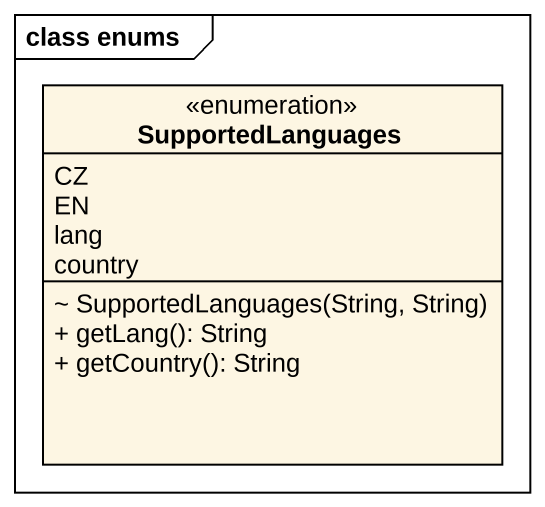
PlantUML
@startuml
mainframe class enums
hide circle
hide empty members
skinparam classAttributeIconSize 0
enum SupportedLanguages {
  CZ
  EN
  lang
  country
  ~ SupportedLanguages(String, String)
  + getLang(): String
  + getCountry(): String
}
@enduml
